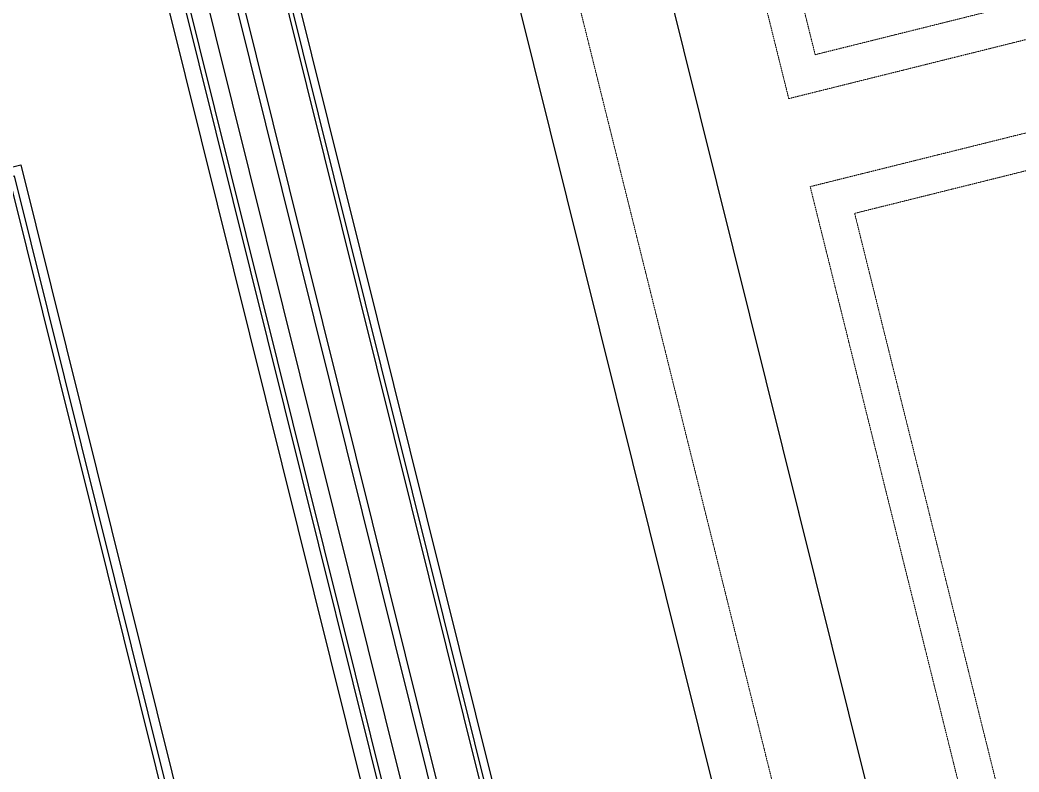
# Model space of a CAD drawing. Header units: inches. Extents: x 122939 to 389145, y 29603 to 574065.
# Drawn here: x 377811 to 378363, y 517459 to 517874 of the extents above; entities that cross this region are included whole.
import ezdxf

# ---------------------------------------------------------------- set-up
doc = ezdxf.new("R2010")
doc.units = ezdxf.units.IN
doc.header["$MEASUREMENT"] = 0
doc.linetypes.add('HIDDEN', pattern=[0.375, 0.25, -0.125])
doc.layers.add('A-WALL', color=7, linetype='Continuous')
doc.layers.add('gypsum', color=31, linetype='Continuous')
doc.layers.add('GRC', color=41, linetype='Continuous', lineweight=0)

# ---------------------------------------------------------------- blocks, each defined once
blk = doc.blocks.new('win1')
at = {"color": 252, "linetype": 'HIDDEN', "ltscale": 0.5}
for p in [(1050.17, 2748.83), (99.83, 2348.59, 0)]:
    blk.add_line(p, (1050.17, 2348.59, 0), dxfattribs=at)
at = {"color": 252, "linetype": 'HIDDEN', "ltscale": 0.5, "elevation": 0}
for points in [[(0, 2848.83), (1150, 2848.83), (1150, -101.17), (0, -101.17)], [(119.84, 2728.82), (1030.16, 2728.82), (1030.16, 2368.6), (119.84, 2368.6)], [(99.59, 2298.59), (1050.41, 2298.59), (1050.41, 398.59), (99.59, 398.59)], [(119.84, 2278.34), (1030.16, 2278.34), (1030.16, 418.83), (119.84, 418.83)]]:
    blk.add_lwpolyline(points, close=True, dxfattribs=at)
blk.add_lwpolyline([(50, 2798.83), (1100, 2798.83), (1100, -101.17), (50, -101.17), (50, 2798.83), (1100, 2798.83), (1100, -101.17)], dxfattribs=at)

msp = doc.modelspace()

# ---------------------------------------------------------------- linework, layer by layer
at = {"layer": 'A-WALL', "elevation": 0}
msp.add_lwpolyline([(379114.242, 518440.619), (378095.305, 518187.11), (378778.572, 515440.844), (379797.508, 515694.354)], close=True, dxfattribs=at)
at = {"layer": 'gypsum'}
msp.add_line((378669.824, 515537.446, -0.006), (378015.246, 518168.403, -0.005), dxfattribs=at)
at = {"layer": 'gypsum', "elevation": 0}
for points in [[(378343.337, 516361.82), (377656.623, 516190.967), (377248.993, 517829.363), (377935.707, 518000.216)], [(378338.081, 516364.982), (377659.785, 516196.223), (377254.249, 517826.201), (377932.545, 517994.96)], [(378335.265, 516366.676), (377661.479, 516199.039), (377257.065, 517824.507), (377930.851, 517992.144)], [(378307.209, 516383.552), (377678.355, 516227.095), (377285.121, 517807.63), (377913.975, 517964.088)], [(378302.275, 516386.521), (377681.324, 516232.029), (377290.055, 517804.662), (377911.006, 517959.153)], [(378284.077, 516397.468), (377692.27, 516250.227), (377308.253, 517793.715), (377900.06, 517940.955)], [(378271.656, 516404.939), (377699.742, 516262.648), (377320.674, 517786.244), (377892.588, 517928.535)], [(378268.775, 516406.673), (377701.475, 516265.529), (377323.555, 517784.51), (377890.855, 517925.653)], [(378257.948, 516413.185), (377707.988, 516276.356), (377334.382, 517777.997), (377884.342, 517914.827)], [(378136.762, 516486.083), (377780.886, 516397.542), (377455.568, 517705.1), (377811.444, 517793.641)], [(378130.712, 516489.723), (377784.526, 516403.592), (377461.618, 517701.46), (377807.804, 517787.59)], [(378127.076, 516491.91), (377786.713, 516407.228), (377465.254, 517699.273), (377805.617, 517783.955)]]:
    msp.add_lwpolyline(points, close=True, dxfattribs=at)

# ---------------------------------------------------------------- block references
at = {"layer": 'GRC', "xscale": -1, "rotation": 13.9714232829869}
msp.add_blockref('win1', (379821.604, 515804.599, 0), dxfattribs=at)

doc.saveas('drawing.dxf')
